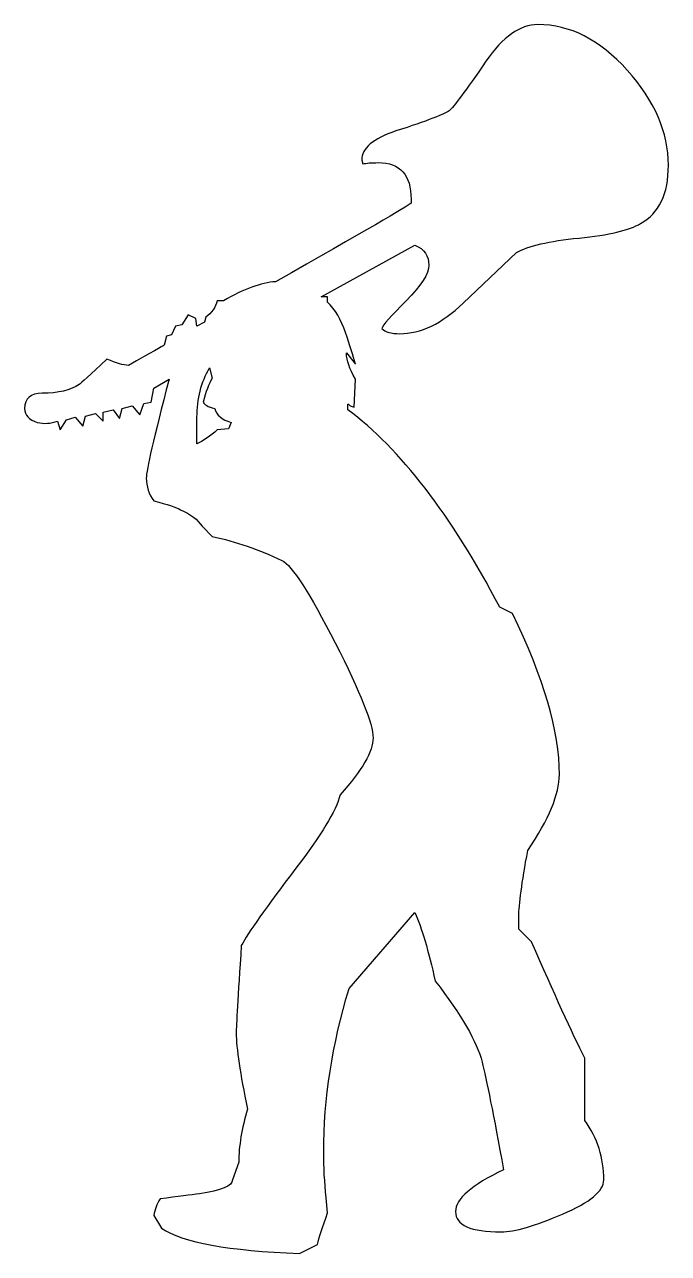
# Model space of a CAD drawing. Header units: centimetres. Extents: x -6.1 to 6.1, y -11.6 to 11.6.
import ezdxf

# ---------------------------------------------------------------- set-up
doc = ezdxf.new("R2010")
doc.units = ezdxf.units.CM
doc.header["$MEASUREMENT"] = 0
doc.layers.add('Camada 1', color=7, linetype='Continuous')

msp = doc.modelspace()

# ---------------------------------------------------------------- linework, layer by layer
at = {"layer": 'Camada 1'}
for points, knots in [([(1.12715, 6.40249), (1.41478, 6.69009), (1.55858, 6.91345), (1.55858, 7.07366), (1.55858, 7.07366), (1.55858, 7.24921), (1.47063, 7.37695), (1.29505, 7.45725), (1.29505, 7.45725), (1.29505, 7.45725), (-0.47935, 6.4744), (-0.47935, 6.4744), (-0.47935, 6.4744), (-0.47935, 6.4744), (-0.35967, 6.47441), (-0.35967, 6.47441), (-0.35967, 6.47441), (-0.35967, 6.47441), (-0.35967, 6.37808), (-0.35967, 6.37808), (-0.35967, 6.37808), (-0.21306, 6.23428), (-0.09927, 6.04232), (-0.01902, 5.8029), (-0.01902, 5.8029), (0.06163, 5.56276), (0.12375, 5.36314), (0.16807, 5.20327), (0.16807, 5.20327), (0.16807, 5.20327), (0.00017, 5.41896), (0.00017, 5.41896), (0.00017, 5.41896), (0.00017, 5.41896), (0.00017, 5.39525), (0.00017, 5.39525), (0.00017, 5.39525), (0.00017, 5.2832), (0.056, 5.12299), (0.16807, 4.91569), (0.16807, 4.91569), (0.16807, 4.91569), (0.14397, 4.38798), (0.14397, 4.38798), (0.14397, 4.38798), (0.14397, 4.38798), (0.07208, 4.41206), (0.07208, 4.41206), (0.07208, 4.41206), (0.03962, 4.44384), (0.02427, 4.45185), (0.02427, 4.43616), (0.02427, 4.43616), (0.02427, 4.43616), (0.02427, 4.3402), (0.02427, 4.3402), (0.02427, 4.3402), (1.01511, 3.60482), (1.97425, 2.35773), (2.90159, 0.59971), (2.90159, 0.59971), (2.90159, 0.59971), (3.14138, 0.47964), (3.14138, 0.47964), (3.14138, 0.47964), (3.73262, -0.73564), (4.02855, -1.75061), (4.02855, -2.56595), (4.02855, -2.56595), (4.02855, -2.93377), (3.82855, -3.41336), (3.42932, -4.0046), (3.42932, -4.0046), (3.3169, -4.61187), (3.26107, -5.02759), (3.26107, -5.25132), (3.26107, -5.25132), (3.26107, -5.25132), (3.26107, -5.49109), (3.26107, -5.49109), (3.26107, -5.49109), (3.26107, -5.49109), (3.50121, -5.73088), (3.50121, -5.73088), (3.50121, -5.73088), (3.93261, -6.72209), (4.26834, -7.45713), (4.50816, -7.93668), (4.50816, -7.93668), (4.50816, -7.93668), (4.50816, -9.11185), (4.50816, -9.11185), (4.50816, -9.11185), (4.74795, -9.44758), (4.86799, -9.82281), (4.86799, -10.23884), (4.86799, -10.23884), (4.86799, -10.44614), (4.60761, -10.6622), (4.08826, -10.88628), (4.08826, -10.88628), (3.56891, -11.11001), (3.18079, -11.22206), (2.92534, -11.22206), (2.92534, -11.22206), (2.35016, -11.22206), (2.06253, -11.09392), (2.06253, -10.83847), (2.06253, -10.83847), (2.06253, -10.59833), (2.36585, -10.33484), (2.97352, -10.04689), (2.97352, -10.04689), (2.78156, -9.0075), (2.64546, -8.32829), (2.56588, -8.00859), (2.56588, -8.00859), (2.46989, -7.62537), (2.17393, -7.11335), (1.67865, -6.4743), (1.67865, -6.4743), (1.55057, -5.89875), (1.4228, -5.46703), (1.29508, -5.17943), (1.29508, -5.17943), (1.29508, -5.17943), (0.04799, -6.6181), (0.04799, -6.6181), (0.04799, -6.6181), (-0.27168, -7.67318), (-0.43154, -8.70421), (-0.43154, -9.71113), (-0.43154, -9.71113), (-0.43154, -9.99908), (-0.41551, -10.28702), (-0.38339, -10.5746), (-0.38339, -10.5746), (-0.38339, -10.5746), (-0.35968, -10.86223), (-0.35968, -10.86223), (-0.35968, -10.86223), (-0.4553, -11.13377), (-0.51951, -11.3334), (-0.55164, -11.46183), (-0.55164, -11.46183), (-0.55164, -11.46183), (-0.88705, -11.62936), (-0.88705, -11.62936), (-0.88705, -11.62936), (-2.22973, -11.58187), (-3.10159, -11.42169), (-3.5009, -11.1498), (-3.5009, -11.1498), (-3.5009, -11.1498), (-3.6447, -10.91038), (-3.6447, -10.91038), (-3.6447, -10.91038), (-3.62898, -10.79796), (-3.58885, -10.69469), (-3.52463, -10.59833), (-3.52463, -10.59833), (-3.18887, -10.55052), (-2.94144, -10.5184), (-2.78123, -10.50271), (-2.78123, -10.50271), (-2.36589, -10.43847), (-2.15787, -10.35055), (-2.15787, -10.23884), (-2.15787, -10.23884), (-2.15787, -10.23884), (-2.03815, -9.90311), (-2.03815, -9.90311), (-2.03815, -9.90311), (-2.03815, -9.59945), (-1.9823, -9.26366), (-1.87027, -8.89584), (-1.87027, -8.89584), (-2.01407, -8.22467), (-2.08596, -7.74509), (-2.08596, -7.45714), (-2.08596, -7.45714), (-2.08596, -7.3294), (-2.05418, -6.77795), (-1.99031, -5.80278), (-1.99031, -5.80278), (-1.86257, -5.56299), (-1.51877, -5.07541), (-0.95896, -4.3404), (-0.95896, -4.3404), (-0.47938, -3.7167), (-0.19984, -3.25317), (-0.11957, -2.94917), (-0.11957, -2.94917), (0.2958, -2.48567), (0.50381, -2.12621), (0.50381, -1.87036), (0.50381, -1.87036), (0.50381, -1.6149), (0.26367, -1.01562), (-0.21586, -0.07185), (-0.21586, -0.07185), (-0.69542, 0.87123), (-1.03117, 1.39056), (-1.22278, 1.48689), (-1.22278, 1.48689), (-1.65453, 1.69422), (-2.09429, 1.84638), (-2.54175, 1.94203), (-2.54175, 1.94203), (-2.54175, 1.94203), (-2.73336, 2.13399), (-2.73336, 2.13399), (-2.73336, 2.13399), (-2.81363, 2.26173), (-2.94942, 2.36574), (-3.14103, 2.44601), (-3.14103, 2.44601), (-3.2213, 2.49382), (-3.38918, 2.54967), (-3.64466, 2.61354), (-3.64466, 2.61354), (-3.74028, 2.74128), (-3.78846, 2.88508), (-3.78846, 3.04529), (-3.78846, 3.04529), (-3.78846, 3.18909), (-3.64466, 3.81279), (-3.35706, 4.91571), (-3.35706, 4.91571), (-3.35706, 4.91571), (-3.64466, 4.74783), (-3.64466, 4.74783), (-3.64466, 4.74783), (-3.64466, 4.74783), (-3.69281, 4.48399), (-3.69281, 4.48399), (-3.69281, 4.48399), (-3.69281, 4.48399), (-3.83661, 4.45989), (-3.83661, 4.45989), (-3.83661, 4.45989), (-3.83661, 4.45989), (-3.90852, 4.2442), (-3.90852, 4.2442), (-3.90852, 4.2442), (-3.90852, 4.2442), (-4.05232, 4.41208), (-4.05232, 4.41208), (-4.05232, 4.41208), (-4.05232, 4.41208), (-4.24428, 4.36427), (-4.24428, 4.36427), (-4.24428, 4.36427), (-4.24428, 4.36427), (-4.29212, 4.17231), (-4.29212, 4.17231), (-4.29212, 4.17231), (-4.29212, 4.17231), (-4.41182, 4.34019), (-4.41182, 4.34019), (-4.41182, 4.34019), (-4.41182, 4.34019), (-4.60378, 4.29238), (-4.60378, 4.29238), (-4.60378, 4.29238), (-4.60378, 4.29238), (-4.60378, 4.12416), (-4.60378, 4.12416), (-4.60378, 4.12416), (-4.60378, 4.12416), (-4.74758, 4.26831), (-4.74758, 4.26831), (-4.74758, 4.26831), (-4.74758, 4.26831), (-4.93954, 4.2205), (-4.93954, 4.2205), (-4.93954, 4.2205), (-4.93954, 4.2205), (-4.98738, 4.02854), (-4.98738, 4.02854), (-4.98738, 4.02854), (-4.98738, 4.02854), (-5.13153, 4.19607), (-5.13153, 4.19607), (-5.13153, 4.19607), (-5.13153, 4.19607), (-5.29906, 4.1486), (-5.29906, 4.1486), (-5.29906, 4.1486), (-5.29906, 4.1486), (-5.41912, 3.95653), (-5.41912, 3.95653), (-5.41912, 3.95653), (-5.41912, 3.95653), (-5.46696, 4.12406), (-5.46696, 4.12406), (-5.46696, 4.12406), (-5.59504, 4.07625), (-5.72279, 4.06821), (-5.85053, 4.10033), (-5.85053, 4.10033), (-6.0107, 4.14848), (-6.09063, 4.23574), (-6.09063, 4.3642), (-6.09063, 4.3642), (-6.09063, 4.55581), (-5.97895, 4.6518), (-5.75487, 4.6518), (-5.75487, 4.6518), (-5.45121, 4.6518), (-5.21946, 4.70765), (-5.05962, 4.81968), (-5.05962, 4.81968), (-5.02753, 4.8354), (-4.8516, 4.99526), (-4.53188, 5.29924), (-4.53188, 5.29924), (-4.35598, 5.21897), (-4.21986, 5.17954), (-4.12424, 5.17954), (-4.12424, 5.17954), (-3.69284, 5.41896), (-3.46879, 5.5467), (-3.45273, 5.56276), (-3.45273, 5.56276), (-3.45273, 5.56276), (-3.40492, 5.73098), (-3.40492, 5.73098), (-3.40492, 5.73098), (-3.40492, 5.73098), (-3.30893, 5.75471), (-3.30893, 5.75471), (-3.30893, 5.75471), (-3.30893, 5.75471), (-3.23704, 5.92259), (-3.23704, 5.92259), (-3.23704, 5.92259), (-3.23704, 5.92259), (-3.11697, 5.94667), (-3.11697, 5.94667), (-3.11697, 5.94667), (-3.11697, 5.94667), (-2.99727, 6.13863), (-2.99727, 6.13863), (-2.99727, 6.13863), (-2.99727, 6.13863), (-2.85312, 6.06674), (-2.85312, 6.06674), (-2.85312, 6.06674), (-2.85312, 6.06674), (-2.82939, 5.92259), (-2.82939, 5.92259), (-2.82939, 5.92259), (-2.82939, 5.92259), (-2.68559, 5.99485), (-2.68559, 5.99485), (-2.68559, 5.99485), (-2.68559, 5.99485), (-2.66151, 6.09047), (-2.66151, 6.09047), (-2.66151, 6.09047), (-2.54983, 6.1704), (-2.47794, 6.27406), (-2.44545, 6.40252), (-2.44545, 6.40252), (-2.44545, 6.40252), (-2.32574, 6.40252), (-2.32574, 6.40252), (-2.32574, 6.40252), (-1.94217, 6.62588), (-1.61478, 6.74595), (-1.34255, 6.76201), (-1.34255, 6.76201), (0.31948, 7.70506), (1.1753, 8.20068), (1.22277, 8.24884), (1.22277, 8.24884), (1.22277, 8.24884), (1.22277, 8.32073), (1.22277, 8.32073), (1.22277, 8.32073), (1.22277, 8.78423), (1.01507, 9.01598), (0.59941, 9.01598), (0.59941, 9.01598), (0.47164, 9.01598), (0.37531, 9.00759), (0.31181, 8.99188), (0.31181, 8.99188), (0.31181, 8.99188), (0.28808, 9.06379), (0.28808, 9.06379), (0.28808, 9.06379), (0.28808, 9.28752), (0.50377, 9.47143), (0.93517, 9.61558), (0.93517, 9.61558), (1.52643, 9.80719), (1.86216, 9.93496), (1.94244, 9.9988), (1.94244, 9.9988), (2.02203, 10.06267), (2.25412, 10.37435), (2.63771, 10.93418), (2.63771, 10.93418), (2.95743, 11.39769), (3.28517, 11.62944), (3.62093, 11.62944), (3.62093, 11.62944), (4.22823, 11.62944), (4.7919, 11.34184), (5.31125, 10.76632), (5.31125, 10.76632), (5.8306, 10.19077), (6.09063, 9.59115), (6.09063, 8.96779), (6.09063, 8.96779), (6.09063, 8.42436), (5.91439, 8.05683), (5.56324, 7.86487), (5.56324, 7.86487), (5.35522, 7.73676), (4.96745, 7.64497), (4.40032, 7.58915), (4.40032, 7.58915), (3.83282, 7.53295), (3.43702, 7.44117), (3.21329, 7.31343), (3.21329, 7.31343), (3.21329, 7.31343), (2.20637, 6.35432), (2.20637, 6.35432), (2.20637, 6.35432), (1.80637, 5.97041), (1.4064, 5.7788), (1.00712, 5.7788), (1.00712, 5.7788), (0.84726, 5.7788), (0.73523, 5.81055), (0.67136, 5.87476), (0.67136, 5.87476), (0.68741, 5.93828), (0.83958, 6.11452), (1.12715, 6.40249)], [0, 0, 0, 0, 0.00892857, 0.00892857, 0.00892857, 0.00892857, 0.01785714, 0.01785714, 0.01785714, 0.01785714, 0.02678571, 0.02678571, 0.02678571, 0.02678571, 0.03571429, 0.03571429, 0.03571429, 0.03571429, 0.04464286, 0.04464286, 0.04464286, 0.04464286, 0.05357143, 0.05357143, 0.05357143, 0.05357143, 0.0625, 0.0625, 0.0625, 0.0625, 0.07142857, 0.07142857, 0.07142857, 0.07142857, 0.08035714, 0.08035714, 0.08035714, 0.08035714, 0.08928571, 0.08928571, 0.08928571, 0.08928571, 0.09821429, 0.09821429, 0.09821429, 0.09821429, 0.10714286, 0.10714286, 0.10714286, 0.10714286, 0.11607143, 0.11607143, 0.11607143, 0.11607143, 0.125, 0.125, 0.125, 0.125, 0.13392857, 0.13392857, 0.13392857, 0.13392857, 0.14285714, 0.14285714, 0.14285714, 0.14285714, 0.15178571, 0.15178571, 0.15178571, 0.15178571, 0.16071429, 0.16071429, 0.16071429, 0.16071429, 0.16964286, 0.16964286, 0.16964286, 0.16964286, 0.17857143, 0.17857143, 0.17857143, 0.17857143, 0.1875, 0.1875, 0.1875, 0.1875, 0.19642857, 0.19642857, 0.19642857, 0.19642857, 0.20535714, 0.20535714, 0.20535714, 0.20535714, 0.21428571, 0.21428571, 0.21428571, 0.21428571, 0.22321429, 0.22321429, 0.22321429, 0.22321429, 0.23214286, 0.23214286, 0.23214286, 0.23214286, 0.24107143, 0.24107143, 0.24107143, 0.24107143, 0.25, 0.25, 0.25, 0.25, 0.25892857, 0.25892857, 0.25892857, 0.25892857, 0.26785714, 0.26785714, 0.26785714, 0.26785714, 0.27678571, 0.27678571, 0.27678571, 0.27678571, 0.28571429, 0.28571429, 0.28571429, 0.28571429, 0.29464286, 0.29464286, 0.29464286, 0.29464286, 0.30357143, 0.30357143, 0.30357143, 0.30357143, 0.3125, 0.3125, 0.3125, 0.3125, 0.32142857, 0.32142857, 0.32142857, 0.32142857, 0.33035714, 0.33035714, 0.33035714, 0.33035714, 0.33928571, 0.33928571, 0.33928571, 0.33928571, 0.34821429, 0.34821429, 0.34821429, 0.34821429, 0.35714286, 0.35714286, 0.35714286, 0.35714286, 0.36607143, 0.36607143, 0.36607143, 0.36607143, 0.375, 0.375, 0.375, 0.375, 0.38392857, 0.38392857, 0.38392857, 0.38392857, 0.39285714, 0.39285714, 0.39285714, 0.39285714, 0.40178571, 0.40178571, 0.40178571, 0.40178571, 0.41071429, 0.41071429, 0.41071429, 0.41071429, 0.41964286, 0.41964286, 0.41964286, 0.41964286, 0.42857143, 0.42857143, 0.42857143, 0.42857143, 0.4375, 0.4375, 0.4375, 0.4375, 0.44642857, 0.44642857, 0.44642857, 0.44642857, 0.45535714, 0.45535714, 0.45535714, 0.45535714, 0.46428571, 0.46428571, 0.46428571, 0.46428571, 0.47321429, 0.47321429, 0.47321429, 0.47321429, 0.48214286, 0.48214286, 0.48214286, 0.48214286, 0.49107143, 0.49107143, 0.49107143, 0.49107143, 0.5, 0.5, 0.5, 0.5, 0.50892857, 0.50892857, 0.50892857, 0.50892857, 0.51785714, 0.51785714, 0.51785714, 0.51785714, 0.52678571, 0.52678571, 0.52678571, 0.52678571, 0.53571429, 0.53571429, 0.53571429, 0.53571429, 0.54464286, 0.54464286, 0.54464286, 0.54464286, 0.55357143, 0.55357143, 0.55357143, 0.55357143, 0.5625, 0.5625, 0.5625, 0.5625, 0.57142857, 0.57142857, 0.57142857, 0.57142857, 0.58035714, 0.58035714, 0.58035714, 0.58035714, 0.58928571, 0.58928571, 0.58928571, 0.58928571, 0.59821429, 0.59821429, 0.59821429, 0.59821429, 0.60714286, 0.60714286, 0.60714286, 0.60714286, 0.61607143, 0.61607143, 0.61607143, 0.61607143, 0.625, 0.625, 0.625, 0.625, 0.63392857, 0.63392857, 0.63392857, 0.63392857, 0.64285714, 0.64285714, 0.64285714, 0.64285714, 0.65178571, 0.65178571, 0.65178571, 0.65178571, 0.66071429, 0.66071429, 0.66071429, 0.66071429, 0.66964286, 0.66964286, 0.66964286, 0.66964286, 0.67857143, 0.67857143, 0.67857143, 0.67857143, 0.6875, 0.6875, 0.6875, 0.6875, 0.69642857, 0.69642857, 0.69642857, 0.69642857, 0.70535714, 0.70535714, 0.70535714, 0.70535714, 0.71428571, 0.71428571, 0.71428571, 0.71428571, 0.72321429, 0.72321429, 0.72321429, 0.72321429, 0.73214286, 0.73214286, 0.73214286, 0.73214286, 0.74107143, 0.74107143, 0.74107143, 0.74107143, 0.75, 0.75, 0.75, 0.75, 0.75892857, 0.75892857, 0.75892857, 0.75892857, 0.76785714, 0.76785714, 0.76785714, 0.76785714, 0.77678571, 0.77678571, 0.77678571, 0.77678571, 0.78571429, 0.78571429, 0.78571429, 0.78571429, 0.79464286, 0.79464286, 0.79464286, 0.79464286, 0.80357143, 0.80357143, 0.80357143, 0.80357143, 0.8125, 0.8125, 0.8125, 0.8125, 0.82142857, 0.82142857, 0.82142857, 0.82142857, 0.83035714, 0.83035714, 0.83035714, 0.83035714, 0.83928571, 0.83928571, 0.83928571, 0.83928571, 0.84821429, 0.84821429, 0.84821429, 0.84821429, 0.85714286, 0.85714286, 0.85714286, 0.85714286, 0.86607143, 0.86607143, 0.86607143, 0.86607143, 0.875, 0.875, 0.875, 0.875, 0.88392857, 0.88392857, 0.88392857, 0.88392857, 0.89285714, 0.89285714, 0.89285714, 0.89285714, 0.90178571, 0.90178571, 0.90178571, 0.90178571, 0.91071429, 0.91071429, 0.91071429, 0.91071429, 0.91964286, 0.91964286, 0.91964286, 0.91964286, 0.92857143, 0.92857143, 0.92857143, 0.92857143, 0.9375, 0.9375, 0.9375, 0.9375, 0.94642857, 0.94642857, 0.94642857, 0.94642857, 0.95535714, 0.95535714, 0.95535714, 0.95535714, 0.96428571, 0.96428571, 0.96428571, 0.96428571, 0.97321429, 0.97321429, 0.97321429, 0.97321429, 0.98214286, 0.98214286, 0.98214286, 0.98214286, 1, 1, 1, 1]), ([(-2.18194, 4.10033), (-2.35821, 4.14851), (-2.46184, 4.23577), (-2.49362, 4.3642), (-2.49362, 4.3642), (-2.62205, 4.39595), (-2.69396, 4.43609), (-2.70931, 4.48392), (-2.70931, 4.48392), (-2.6615, 4.67553), (-2.60565, 4.82769), (-2.54178, 4.93937), (-2.54178, 4.93937), (-2.54178, 4.93937), (-2.58962, 5.13133), (-2.58962, 5.13133), (-2.58962, 5.13133), (-2.74983, 4.8591), (-2.82939, 4.54776), (-2.82939, 4.19595), (-2.82939, 4.19595), (-2.82939, 4.19595), (-2.82939, 3.69266), (-2.82939, 3.69266), (-2.82939, 3.69266), (-2.70165, 3.75619), (-2.57391, 3.84416), (-2.44548, 3.95653), (-2.44548, 3.95653), (-2.44548, 3.95653), (-2.22979, 3.98026), (-2.22979, 3.98026), (-2.22979, 3.98026), (-2.22979, 3.98026), (-2.18194, 4.10033), (-2.18194, 4.10033)], [0, 0, 0, 0, 0.1, 0.1, 0.1, 0.1, 0.2, 0.2, 0.2, 0.2, 0.3, 0.3, 0.3, 0.3, 0.4, 0.4, 0.4, 0.4, 0.5, 0.5, 0.5, 0.5, 0.6, 0.6, 0.6, 0.6, 0.7, 0.7, 0.7, 0.7, 0.8, 0.8, 0.8, 0.8, 1, 1, 1, 1])]:
    msp.add_open_spline(points, degree=3, knots=knots, dxfattribs=at)

doc.saveas('drawing.dxf')
